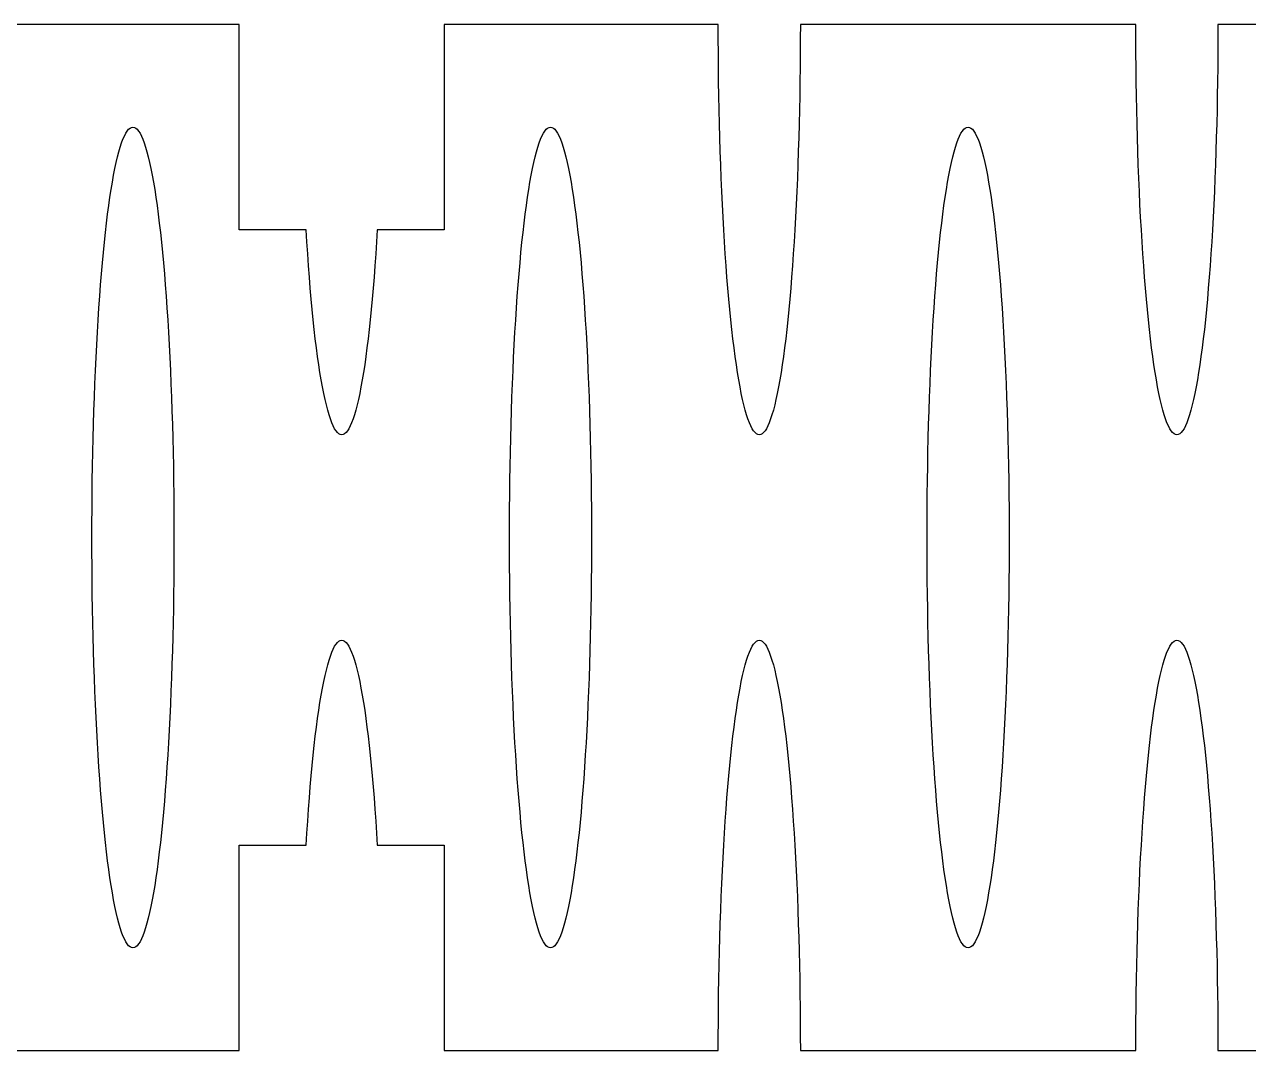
# Model space of a CAD drawing. Header units: metres. Extents: x -317 to 317, y -178 to -110.
# Drawn here: x -115.88 to -77.1, y -178.25 to -145.75 of the extents above; entities that cross this region are included whole.
import ezdxf

# ---------------------------------------------------------------- set-up
doc = ezdxf.new("R2010")
doc.units = ezdxf.units.M

msp = doc.modelspace()

# ---------------------------------------------------------------- linework, layer by layer
for p, q in [((-109.079, -145.75), (-117.758, -145.75)), ((-109.079, -152.25), (-109.079, -145.75)), ((-93.9004, -145.75), (-102.579, -145.75)), ((-102.579, -145.75), (-102.579, -152.25)), ((-93.8996, -146.204), (-93.9004, -145.75)), ((-91.3004, -145.75), (-91.3012, -146.204)), ((-80.6718, -145.75), (-91.3004, -145.75)), ((-80.671, -146.204), (-80.6718, -145.75)), ((-78.0718, -145.75), (-78.0726, -146.204)), ((-67.4432, -145.75), (-78.0718, -145.75)), ((-93.8973, -146.657), (-93.8996, -146.204)), ((-91.3012, -146.204), (-91.3036, -146.657)), ((-80.6686, -146.657), (-80.671, -146.204)), ((-78.0726, -146.204), (-78.075, -146.657)), ((-93.8933, -147.109), (-93.8973, -146.657)), ((-91.3036, -146.657), (-91.3075, -147.109)), ((-80.6647, -147.109), (-80.6686, -146.657)), ((-78.075, -146.657), (-78.0789, -147.109)), ((-93.8878, -147.559), (-93.8933, -147.109)), ((-91.3075, -147.109), (-91.3131, -147.559)), ((-80.6591, -147.559), (-80.6647, -147.109)), ((-78.0789, -147.109), (-78.0844, -147.559)), ((-93.8807, -148.007), (-93.8878, -147.559)), ((-91.3131, -147.559), (-91.3202, -148.007)), ((-80.652, -148.007), (-80.6591, -147.559)), ((-78.0844, -147.559), (-78.0915, -148.007)), ((-93.872, -148.453), (-93.8807, -148.007)), ((-91.3202, -148.007), (-91.3288, -148.453)), ((-80.6434, -148.453), (-80.652, -148.007)), ((-78.0915, -148.007), (-78.1002, -148.453)), ((-93.8618, -148.895), (-93.872, -148.453)), ((-91.3288, -148.453), (-91.339, -148.895)), ((-80.6332, -148.895), (-80.6434, -148.453)), ((-78.1002, -148.453), (-78.1104, -148.895)), ((-93.8501, -149.333), (-93.8618, -148.895)), ((-91.339, -148.895), (-91.3508, -149.333)), ((-80.6214, -149.333), (-80.6332, -148.895)), ((-78.1104, -148.895), (-78.1221, -149.333)), ((-112.758, -149.386), (-112.714, -149.284)), ((-112.714, -149.284), (-112.669, -149.197)), ((-112.669, -149.197), (-112.624, -149.127)), ((-112.624, -149.127), (-112.579, -149.071)), ((-112.579, -149.071), (-112.534, -149.032)), ((-112.534, -149.032), (-112.489, -149.008)), ((-112.489, -149.008), (-112.443, -149)), ((-112.443, -149), (-112.398, -149.008)), ((-112.398, -149.008), (-112.353, -149.032)), ((-112.353, -149.032), (-112.307, -149.071)), ((-112.307, -149.071), (-112.262, -149.127)), ((-112.262, -149.127), (-112.218, -149.197)), ((-112.218, -149.197), (-112.173, -149.284)), ((-112.173, -149.284), (-112.129, -149.386)), ((-99.5292, -149.386), (-99.485, -149.284)), ((-99.485, -149.284), (-99.4405, -149.197)), ((-99.4405, -149.197), (-99.3957, -149.127)), ((-99.3957, -149.127), (-99.3506, -149.071)), ((-99.3506, -149.071), (-99.3054, -149.032)), ((-99.3054, -149.032), (-99.2601, -149.008)), ((-99.2601, -149.008), (-99.2147, -149)), ((-99.2147, -149), (-99.1694, -149.008)), ((-99.1694, -149.008), (-99.1241, -149.032)), ((-99.1241, -149.032), (-99.0789, -149.071)), ((-99.0789, -149.071), (-99.0338, -149.127)), ((-99.0338, -149.127), (-98.989, -149.197)), ((-98.989, -149.197), (-98.9445, -149.284)), ((-98.9445, -149.284), (-98.9002, -149.386)), ((-86.3006, -149.386), (-86.2564, -149.284)), ((-86.2564, -149.284), (-86.2118, -149.197)), ((-86.2118, -149.197), (-86.167, -149.127)), ((-86.167, -149.127), (-86.122, -149.071)), ((-86.122, -149.071), (-86.0768, -149.032)), ((-86.0768, -149.032), (-86.0315, -149.008)), ((-86.0315, -149.008), (-85.9861, -149)), ((-85.9861, -149), (-85.9407, -149.008)), ((-85.9407, -149.008), (-85.8954, -149.032)), ((-85.8954, -149.032), (-85.8502, -149.071)), ((-85.8502, -149.071), (-85.8052, -149.127)), ((-85.8052, -149.127), (-85.7604, -149.197)), ((-85.7604, -149.197), (-85.7158, -149.284)), ((-85.7158, -149.284), (-85.6716, -149.386)), ((-112.888, -149.784), (-112.845, -149.636)), ((-112.845, -149.636), (-112.802, -149.504)), ((-112.802, -149.504), (-112.758, -149.386)), ((-112.129, -149.386), (-112.085, -149.504)), ((-112.085, -149.504), (-112.042, -149.636)), ((-112.042, -149.636), (-111.999, -149.784)), ((-99.6594, -149.784), (-99.6165, -149.636)), ((-99.6165, -149.636), (-99.5731, -149.504)), ((-99.5731, -149.504), (-99.5292, -149.386)), ((-98.9002, -149.386), (-98.8564, -149.504)), ((-98.8564, -149.504), (-98.813, -149.636)), ((-98.813, -149.636), (-98.7701, -149.784)), ((-93.8368, -149.767), (-93.8501, -149.333)), ((-91.3508, -149.333), (-91.364, -149.767)), ((-86.4307, -149.784), (-86.3878, -149.636)), ((-86.3878, -149.636), (-86.3444, -149.504)), ((-86.3444, -149.504), (-86.3006, -149.386)), ((-85.6716, -149.386), (-85.6278, -149.504)), ((-85.6278, -149.504), (-85.5844, -149.636)), ((-85.5844, -149.636), (-85.5415, -149.784)), ((-80.6082, -149.767), (-80.6214, -149.333)), ((-78.1221, -149.333), (-78.1354, -149.767)), ((-112.972, -150.124), (-112.93, -149.947)), ((-112.93, -149.947), (-112.888, -149.784)), ((-111.999, -149.784), (-111.956, -149.947)), ((-111.956, -149.947), (-111.915, -150.124)), ((-99.7435, -150.124), (-99.7017, -149.947)), ((-99.7017, -149.947), (-99.6594, -149.784)), ((-98.7701, -149.784), (-98.7277, -149.947)), ((-98.7277, -149.947), (-98.686, -150.124)), ((-93.822, -150.196), (-93.8368, -149.767)), ((-91.364, -149.767), (-91.3788, -150.196)), ((-86.5149, -150.124), (-86.4731, -149.947)), ((-86.4731, -149.947), (-86.4307, -149.784)), ((-85.5415, -149.784), (-85.4991, -149.947)), ((-85.4991, -149.947), (-85.4573, -150.124)), ((-80.5934, -150.196), (-80.6082, -149.767)), ((-78.1354, -149.767), (-78.1502, -150.196)), ((-113.054, -150.522), (-113.013, -150.316)), ((-113.013, -150.316), (-112.972, -150.124)), ((-111.915, -150.124), (-111.873, -150.316)), ((-111.873, -150.316), (-111.833, -150.522)), ((-99.8251, -150.522), (-99.7846, -150.316)), ((-99.7846, -150.316), (-99.7435, -150.124)), ((-98.686, -150.124), (-98.6449, -150.316)), ((-98.6449, -150.316), (-98.6044, -150.522)), ((-93.8058, -150.62), (-93.822, -150.196)), ((-91.3788, -150.196), (-91.3951, -150.62)), ((-86.5964, -150.522), (-86.556, -150.316)), ((-86.556, -150.316), (-86.5149, -150.124)), ((-85.4573, -150.124), (-85.4162, -150.316)), ((-85.4162, -150.316), (-85.3758, -150.522)), ((-80.5771, -150.62), (-80.5934, -150.196)), ((-78.1502, -150.196), (-78.1665, -150.62)), ((-113.132, -150.975), (-113.093, -150.742)), ((-113.093, -150.742), (-113.054, -150.522)), ((-111.833, -150.522), (-111.793, -150.742)), ((-111.793, -150.742), (-111.754, -150.975)), ((-99.9036, -150.975), (-99.8647, -150.742)), ((-99.8647, -150.742), (-99.8251, -150.522)), ((-98.6044, -150.522), (-98.5647, -150.742)), ((-98.5647, -150.742), (-98.5258, -150.975)), ((-93.788, -151.038), (-93.8058, -150.62)), ((-91.3951, -150.62), (-91.4128, -151.038)), ((-86.675, -150.975), (-86.6361, -150.742)), ((-86.6361, -150.742), (-86.5964, -150.522)), ((-85.3758, -150.522), (-85.3361, -150.742)), ((-85.3361, -150.742), (-85.2972, -150.975)), ((-80.5594, -151.038), (-80.5771, -150.62)), ((-78.1665, -150.62), (-78.1842, -151.038)), ((-113.207, -151.483), (-113.17, -151.223)), ((-113.17, -151.223), (-113.132, -150.975)), ((-111.754, -150.975), (-111.716, -151.223)), ((-111.716, -151.223), (-111.679, -151.483)), ((-99.9789, -151.483), (-99.9417, -151.223)), ((-99.9417, -151.223), (-99.9036, -150.975)), ((-98.5258, -150.975), (-98.4878, -151.223)), ((-98.4878, -151.223), (-98.4506, -151.483)), ((-93.7689, -151.449), (-93.788, -151.038)), ((-91.4128, -151.038), (-91.432, -151.449)), ((-86.7502, -151.483), (-86.7131, -151.223)), ((-86.7131, -151.223), (-86.675, -150.975)), ((-85.2972, -150.975), (-85.2592, -151.223)), ((-85.2592, -151.223), (-85.222, -151.483)), ((-80.5402, -151.449), (-80.5594, -151.038)), ((-78.1842, -151.038), (-78.2034, -151.449)), ((-113.244, -151.756), (-113.207, -151.483)), ((-111.679, -151.483), (-111.643, -151.756)), ((-100.015, -151.756), (-99.9789, -151.483)), ((-98.4506, -151.483), (-98.4144, -151.756)), ((-93.7483, -151.853), (-93.7689, -151.449)), ((-91.432, -151.449), (-91.4526, -151.853)), ((-86.7865, -151.756), (-86.7502, -151.483)), ((-85.222, -151.483), (-85.1857, -151.756)), ((-80.5196, -151.853), (-80.5402, -151.449)), ((-78.2034, -151.449), (-78.224, -151.853)), ((-113.279, -152.041), (-113.244, -151.756)), ((-111.643, -151.756), (-111.608, -152.041)), ((-100.05, -152.041), (-100.015, -151.756)), ((-98.4144, -151.756), (-98.3791, -152.041)), ((-93.7263, -152.25), (-93.7483, -151.853)), ((-91.4526, -151.853), (-91.4746, -152.25)), ((-86.8217, -152.041), (-86.7865, -151.756)), ((-85.1857, -151.756), (-85.1505, -152.041)), ((-80.4976, -152.25), (-80.5196, -151.853)), ((-78.224, -151.853), (-78.246, -152.25)), ((-113.346, -152.649), (-113.313, -152.339)), ((-113.313, -152.339), (-113.279, -152.041)), ((-111.608, -152.041), (-111.573, -152.339)), ((-111.573, -152.339), (-111.54, -152.649)), ((-106.955, -152.25), (-109.079, -152.25)), ((-106.932, -152.639), (-106.955, -152.25)), ((-106.955, -152.25), (-106.955, -152.25)), ((-104.703, -152.25), (-104.727, -152.639)), ((-102.579, -152.25), (-104.703, -152.25)), ((-104.703, -152.25), (-104.703, -152.25)), ((-100.118, -152.649), (-100.085, -152.339)), ((-100.085, -152.339), (-100.05, -152.041)), ((-98.3791, -152.041), (-98.3449, -152.339)), ((-98.3449, -152.339), (-98.3117, -152.649)), ((-93.7029, -152.639), (-93.7263, -152.25)), ((-91.4746, -152.25), (-91.498, -152.639)), ((-86.8892, -152.649), (-86.856, -152.339)), ((-86.856, -152.339), (-86.8217, -152.041)), ((-85.1505, -152.041), (-85.1162, -152.339)), ((-85.1162, -152.339), (-85.083, -152.649)), ((-80.4743, -152.639), (-80.4976, -152.25)), ((-78.246, -152.25), (-78.2693, -152.639)), ((-113.379, -152.969), (-113.346, -152.649)), ((-111.54, -152.649), (-111.508, -152.969)), ((-106.907, -153.02), (-106.932, -152.639)), ((-104.727, -152.639), (-104.751, -153.02)), ((-100.15, -152.969), (-100.118, -152.649)), ((-98.3117, -152.649), (-98.2796, -152.969)), ((-93.6782, -153.02), (-93.7029, -152.639)), ((-91.498, -152.639), (-91.5227, -153.02)), ((-86.9212, -152.969), (-86.8892, -152.649)), ((-85.083, -152.649), (-85.051, -152.969)), ((-80.4495, -153.02), (-80.4743, -152.639)), ((-78.2693, -152.639), (-78.294, -153.02)), ((-113.409, -153.301), (-113.379, -152.969)), ((-111.508, -152.969), (-111.477, -153.301)), ((-106.881, -153.391), (-106.907, -153.02)), ((-104.751, -153.02), (-104.777, -153.391)), ((-100.181, -153.301), (-100.15, -152.969)), ((-98.2796, -152.969), (-98.2486, -153.301)), ((-93.6521, -153.391), (-93.6782, -153.02)), ((-91.5227, -153.02), (-91.5487, -153.391)), ((-86.9522, -153.301), (-86.9212, -152.969)), ((-85.051, -152.969), (-85.02, -153.301)), ((-80.4235, -153.391), (-80.4495, -153.02)), ((-78.294, -153.02), (-78.3201, -153.391)), ((-113.439, -153.644), (-113.409, -153.301)), ((-111.477, -153.301), (-111.448, -153.644)), ((-106.853, -153.754), (-106.881, -153.391)), ((-104.777, -153.391), (-104.805, -153.754)), ((-100.211, -153.644), (-100.181, -153.301)), ((-98.2486, -153.301), (-98.2189, -153.644)), ((-93.6248, -153.754), (-93.6521, -153.391)), ((-91.5487, -153.391), (-91.576, -153.754)), ((-86.982, -153.644), (-86.9522, -153.301)), ((-85.02, -153.301), (-84.9902, -153.644)), ((-80.3962, -153.754), (-80.4235, -153.391)), ((-78.3201, -153.391), (-78.3474, -153.754)), ((-113.468, -153.996), (-113.439, -153.644)), ((-111.448, -153.644), (-111.419, -153.996)), ((-106.825, -154.106), (-106.853, -153.754)), ((-104.805, -153.754), (-104.833, -154.106)), ((-100.239, -153.996), (-100.211, -153.644)), ((-98.2189, -153.644), (-98.1903, -153.996)), ((-93.5963, -154.106), (-93.6248, -153.754)), ((-91.576, -153.754), (-91.6046, -154.106)), ((-87.0105, -153.996), (-86.982, -153.644)), ((-84.9902, -153.644), (-84.9617, -153.996)), ((-80.3676, -154.106), (-80.3962, -153.754)), ((-78.3474, -153.754), (-78.3759, -154.106)), ((-113.495, -154.359), (-113.468, -153.996)), ((-111.419, -153.996), (-111.392, -154.359)), ((-106.795, -154.449), (-106.825, -154.106)), ((-104.833, -154.106), (-104.863, -154.449)), ((-100.266, -154.359), (-100.239, -153.996)), ((-98.1903, -153.996), (-98.163, -154.359)), ((-93.5665, -154.449), (-93.5963, -154.106)), ((-91.6046, -154.106), (-91.6343, -154.449)), ((-87.0378, -154.359), (-87.0105, -153.996)), ((-84.9617, -153.996), (-84.9344, -154.359)), ((-80.3379, -154.449), (-80.3676, -154.106)), ((-78.3759, -154.106), (-78.4057, -154.449)), ((-113.521, -154.73), (-113.495, -154.359)), ((-111.392, -154.359), (-111.366, -154.73)), ((-106.764, -154.781), (-106.795, -154.449)), ((-104.863, -154.449), (-104.894, -154.781)), ((-100.292, -154.73), (-100.266, -154.359)), ((-98.163, -154.359), (-98.137, -154.73)), ((-93.5356, -154.781), (-93.5665, -154.449)), ((-91.6343, -154.449), (-91.6653, -154.781)), ((-87.0639, -154.73), (-87.0378, -154.359)), ((-84.9344, -154.359), (-84.9084, -154.73)), ((-80.3069, -154.781), (-80.3379, -154.449)), ((-78.4057, -154.449), (-78.4366, -154.781)), ((-113.546, -155.111), (-113.521, -154.73)), ((-111.366, -154.73), (-111.341, -155.111)), ((-106.732, -155.101), (-106.764, -154.781)), ((-106.699, -155.411), (-106.732, -155.101)), ((-104.926, -155.101), (-104.959, -155.411)), ((-104.894, -154.781), (-104.926, -155.101)), ((-100.317, -155.111), (-100.292, -154.73)), ((-98.137, -154.73), (-98.1123, -155.111)), ((-93.5035, -155.101), (-93.5356, -154.781)), ((-93.4703, -155.411), (-93.5035, -155.101)), ((-91.6974, -155.101), (-91.7306, -155.411)), ((-91.6653, -154.781), (-91.6974, -155.101)), ((-87.0886, -155.111), (-87.0639, -154.73)), ((-84.9084, -154.73), (-84.8836, -155.111)), ((-80.2748, -155.101), (-80.3069, -154.781)), ((-80.2417, -155.411), (-80.2748, -155.101)), ((-78.4687, -155.101), (-78.5019, -155.411)), ((-78.4366, -154.781), (-78.4687, -155.101)), ((-113.569, -155.5), (-113.546, -155.111)), ((-111.341, -155.111), (-111.318, -155.5)), ((-106.665, -155.709), (-106.699, -155.411)), ((-104.959, -155.411), (-104.993, -155.709)), ((-100.341, -155.5), (-100.317, -155.111)), ((-98.1123, -155.111), (-98.0889, -155.5)), ((-93.436, -155.709), (-93.4703, -155.411)), ((-91.7306, -155.411), (-91.7648, -155.709)), ((-87.1119, -155.5), (-87.0886, -155.111)), ((-84.8836, -155.111), (-84.8603, -155.5)), ((-80.2074, -155.709), (-80.2417, -155.411)), ((-78.5019, -155.411), (-78.5362, -155.709)), ((-113.591, -155.897), (-113.569, -155.5)), ((-111.318, -155.5), (-111.296, -155.897)), ((-106.629, -155.994), (-106.665, -155.709)), ((-104.993, -155.709), (-105.029, -155.994)), ((-100.363, -155.897), (-100.341, -155.5)), ((-98.0889, -155.5), (-98.0669, -155.897)), ((-93.4008, -155.994), (-93.436, -155.709)), ((-91.7648, -155.709), (-91.8001, -155.994)), ((-87.1339, -155.897), (-87.1119, -155.5)), ((-84.8603, -155.5), (-84.8383, -155.897)), ((-80.1721, -155.994), (-80.2074, -155.709)), ((-78.5362, -155.709), (-78.5714, -155.994)), ((-113.612, -156.301), (-113.591, -155.897)), ((-111.296, -155.897), (-111.275, -156.301)), ((-106.593, -156.267), (-106.629, -155.994)), ((-106.556, -156.527), (-106.593, -156.267)), ((-105.065, -156.267), (-105.102, -156.527)), ((-105.029, -155.994), (-105.065, -156.267)), ((-100.383, -156.301), (-100.363, -155.897)), ((-98.0669, -155.897), (-98.0463, -156.301)), ((-93.3645, -156.267), (-93.4008, -155.994)), ((-93.3274, -156.527), (-93.3645, -156.267)), ((-91.8363, -156.267), (-91.8735, -156.527)), ((-91.8001, -155.994), (-91.8363, -156.267)), ((-87.1545, -156.301), (-87.1339, -155.897)), ((-84.8383, -155.897), (-84.8177, -156.301)), ((-80.1359, -156.267), (-80.1721, -155.994)), ((-80.0987, -156.527), (-80.1359, -156.267)), ((-78.6077, -156.267), (-78.6448, -156.527)), ((-78.5714, -155.994), (-78.6077, -156.267)), ((-113.631, -156.712), (-113.612, -156.301)), ((-111.275, -156.301), (-111.256, -156.712)), ((-106.518, -156.775), (-106.556, -156.527)), ((-105.102, -156.527), (-105.14, -156.775)), ((-100.402, -156.712), (-100.383, -156.301)), ((-98.0463, -156.301), (-98.0271, -156.712)), ((-93.2893, -156.775), (-93.3274, -156.527)), ((-91.8735, -156.527), (-91.9115, -156.775)), ((-87.1737, -156.712), (-87.1545, -156.301)), ((-84.8177, -156.301), (-84.7985, -156.712)), ((-80.0607, -156.775), (-80.0987, -156.527)), ((-78.6448, -156.527), (-78.6829, -156.775)), ((-113.649, -157.13), (-113.631, -156.712)), ((-111.256, -156.712), (-111.238, -157.13)), ((-106.479, -157.008), (-106.518, -156.775)), ((-106.439, -157.228), (-106.479, -157.008)), ((-105.179, -157.008), (-105.219, -157.228)), ((-105.14, -156.775), (-105.179, -157.008)), ((-100.42, -157.13), (-100.402, -156.712)), ((-98.0271, -156.712), (-98.0094, -157.13)), ((-93.2504, -157.008), (-93.2893, -156.775)), ((-93.2107, -157.228), (-93.2504, -157.008)), ((-91.9504, -157.008), (-91.9901, -157.228)), ((-91.9115, -156.775), (-91.9504, -157.008)), ((-87.1914, -157.13), (-87.1737, -156.712)), ((-84.7985, -156.712), (-84.7808, -157.13)), ((-80.0218, -157.008), (-80.0607, -156.775)), ((-79.9821, -157.228), (-80.0218, -157.008)), ((-78.7218, -157.008), (-78.7615, -157.228)), ((-78.6829, -156.775), (-78.7218, -157.008)), ((-113.665, -157.554), (-113.649, -157.13)), ((-111.238, -157.13), (-111.222, -157.554)), ((-106.399, -157.434), (-106.439, -157.228)), ((-105.219, -157.228), (-105.259, -157.434)), ((-100.436, -157.554), (-100.42, -157.13)), ((-98.0094, -157.13), (-97.9931, -157.554)), ((-93.1703, -157.434), (-93.2107, -157.228)), ((-91.9901, -157.228), (-92.0305, -157.434)), ((-87.2077, -157.554), (-87.1914, -157.13)), ((-84.7808, -157.13), (-84.7645, -157.554)), ((-79.9417, -157.434), (-79.9821, -157.228)), ((-78.7615, -157.228), (-78.8019, -157.434)), ((-113.68, -157.983), (-113.665, -157.554)), ((-111.222, -157.554), (-111.207, -157.983)), ((-106.358, -157.626), (-106.399, -157.434)), ((-106.316, -157.803), (-106.358, -157.626)), ((-106.274, -157.966), (-106.316, -157.803)), ((-105.342, -157.803), (-105.384, -157.966)), ((-105.3, -157.626), (-105.342, -157.803)), ((-105.259, -157.434), (-105.3, -157.626)), ((-100.451, -157.983), (-100.436, -157.554)), ((-97.9931, -157.554), (-97.9784, -157.983)), ((-93.1292, -157.626), (-93.1703, -157.434)), ((-93.0874, -157.803), (-93.1292, -157.626)), ((-93.045, -157.966), (-93.0874, -157.803)), ((-92.1134, -157.803), (-92.1558, -157.966)), ((-92.0717, -157.626), (-92.1134, -157.803)), ((-92.0305, -157.434), (-92.0717, -157.626)), ((-87.2225, -157.983), (-87.2077, -157.554)), ((-84.7645, -157.554), (-84.7497, -157.983)), ((-79.9005, -157.626), (-79.9417, -157.434)), ((-79.8588, -157.803), (-79.9005, -157.626)), ((-79.8164, -157.966), (-79.8588, -157.803)), ((-78.8848, -157.803), (-78.9272, -157.966)), ((-78.843, -157.626), (-78.8848, -157.803)), ((-78.8019, -157.434), (-78.843, -157.626)), ((-113.693, -158.417), (-113.68, -157.983)), ((-111.207, -157.983), (-111.194, -158.417)), ((-106.231, -158.114), (-106.274, -157.966)), ((-106.187, -158.246), (-106.231, -158.114)), ((-105.427, -158.114), (-105.471, -158.246)), ((-105.384, -157.966), (-105.427, -158.114)), ((-100.464, -158.417), (-100.451, -157.983)), ((-97.9784, -157.983), (-97.9651, -158.417)), ((-93.0021, -158.114), (-93.045, -157.966)), ((-92.9588, -158.246), (-93.0021, -158.114)), ((-92.1987, -158.114), (-92.2421, -158.246)), ((-92.1558, -157.966), (-92.1987, -158.114)), ((-87.2357, -158.417), (-87.2225, -157.983)), ((-84.7497, -157.983), (-84.7365, -158.417)), ((-79.7735, -158.114), (-79.8164, -157.966)), ((-79.7301, -158.246), (-79.7735, -158.114)), ((-78.9701, -158.114), (-79.0135, -158.246)), ((-78.9272, -157.966), (-78.9701, -158.114)), ((-113.705, -158.855), (-113.693, -158.417)), ((-111.194, -158.417), (-111.182, -158.855)), ((-106.144, -158.364), (-106.187, -158.246)), ((-106.099, -158.466), (-106.144, -158.364)), ((-106.055, -158.553), (-106.099, -158.466)), ((-106.01, -158.623), (-106.055, -158.553)), ((-105.603, -158.553), (-105.648, -158.623)), ((-105.559, -158.466), (-105.603, -158.553)), ((-105.515, -158.364), (-105.559, -158.466)), ((-105.471, -158.246), (-105.515, -158.364)), ((-100.476, -158.855), (-100.464, -158.417)), ((-97.9651, -158.417), (-97.9534, -158.855)), ((-92.9149, -158.364), (-92.9588, -158.246)), ((-92.8707, -158.466), (-92.9149, -158.364)), ((-92.8262, -158.553), (-92.8707, -158.466)), ((-92.7813, -158.623), (-92.8262, -158.553)), ((-92.3747, -158.553), (-92.4195, -158.623)), ((-92.3301, -158.466), (-92.3747, -158.553)), ((-92.2859, -158.364), (-92.3301, -158.466)), ((-92.2421, -158.246), (-92.2859, -158.364)), ((-87.2475, -158.855), (-87.2357, -158.417)), ((-84.7365, -158.417), (-84.7247, -158.855)), ((-79.6863, -158.364), (-79.7301, -158.246)), ((-79.6421, -158.466), (-79.6863, -158.364)), ((-79.5975, -158.553), (-79.6421, -158.466)), ((-79.5527, -158.623), (-79.5975, -158.553)), ((-79.146, -158.553), (-79.1909, -158.623)), ((-79.1015, -158.466), (-79.146, -158.553)), ((-79.0573, -158.364), (-79.1015, -158.466)), ((-79.0135, -158.246), (-79.0573, -158.364)), ((-113.715, -159.297), (-113.705, -158.855)), ((-111.182, -158.855), (-111.172, -159.297)), ((-105.965, -158.679), (-106.01, -158.623)), ((-105.92, -158.718), (-105.965, -158.679)), ((-105.874, -158.742), (-105.92, -158.718)), ((-105.829, -158.75), (-105.874, -158.742)), ((-105.784, -158.742), (-105.829, -158.75)), ((-105.738, -158.718), (-105.784, -158.742)), ((-105.693, -158.679), (-105.738, -158.718)), ((-105.648, -158.623), (-105.693, -158.679)), ((-100.486, -159.297), (-100.476, -158.855)), ((-97.9534, -158.855), (-97.9431, -159.297)), ((-92.7363, -158.679), (-92.7813, -158.623)), ((-92.6911, -158.718), (-92.7363, -158.679)), ((-92.6458, -158.742), (-92.6911, -158.718)), ((-92.6004, -158.75), (-92.6458, -158.742)), ((-92.5551, -158.742), (-92.6004, -158.75)), ((-92.5097, -158.718), (-92.5551, -158.742)), ((-92.4645, -158.679), (-92.5097, -158.718)), ((-92.4195, -158.623), (-92.4645, -158.679)), ((-87.2577, -159.297), (-87.2475, -158.855)), ((-84.7247, -158.855), (-84.7145, -159.297)), ((-79.5077, -158.679), (-79.5527, -158.623)), ((-79.4625, -158.718), (-79.5077, -158.679)), ((-79.4172, -158.742), (-79.4625, -158.718)), ((-79.3718, -158.75), (-79.4172, -158.742)), ((-79.3264, -158.742), (-79.3718, -158.75)), ((-79.2811, -158.718), (-79.3264, -158.742)), ((-79.2359, -158.679), (-79.2811, -158.718)), ((-79.1909, -158.623), (-79.2359, -158.679)), ((-113.724, -159.743), (-113.715, -159.297)), ((-111.172, -159.297), (-111.163, -159.743)), ((-100.495, -159.743), (-100.486, -159.297)), ((-97.9431, -159.297), (-97.9345, -159.743)), ((-87.2664, -159.743), (-87.2577, -159.297)), ((-84.7145, -159.297), (-84.7059, -159.743)), ((-113.731, -160.191), (-113.724, -159.743)), ((-111.163, -159.743), (-111.156, -160.191)), ((-100.502, -160.191), (-100.495, -159.743)), ((-97.9345, -159.743), (-97.9274, -160.191)), ((-87.2735, -160.191), (-87.2664, -159.743)), ((-84.7059, -159.743), (-84.6988, -160.191)), ((-113.736, -160.641), (-113.731, -160.191)), ((-111.156, -160.191), (-111.15, -160.641)), ((-100.508, -160.641), (-100.502, -160.191)), ((-97.9274, -160.191), (-97.9219, -160.641)), ((-87.279, -160.641), (-87.2735, -160.191)), ((-84.6988, -160.191), (-84.6932, -160.641)), ((-113.74, -161.093), (-113.736, -160.641)), ((-111.15, -160.641), (-111.147, -161.093)), ((-100.512, -161.093), (-100.508, -160.641)), ((-97.9219, -160.641), (-97.9179, -161.093)), ((-87.2829, -161.093), (-87.279, -160.641)), ((-84.6932, -160.641), (-84.6893, -161.093)), ((-113.743, -161.546), (-113.74, -161.093)), ((-111.147, -161.093), (-111.144, -161.546)), ((-100.514, -161.546), (-100.512, -161.093)), ((-97.9179, -161.093), (-97.9155, -161.546)), ((-87.2853, -161.546), (-87.2829, -161.093)), ((-84.6893, -161.093), (-84.6869, -161.546)), ((-113.743, -162), (-113.743, -161.546)), ((-111.144, -161.546), (-111.143, -162)), ((-100.515, -162), (-100.514, -161.546)), ((-97.9155, -161.546), (-97.9147, -162)), ((-87.2861, -162), (-87.2853, -161.546)), ((-84.6869, -161.546), (-84.6861, -162)), ((-113.743, -162.454), (-113.743, -162)), ((-111.143, -162), (-111.144, -162.454)), ((-100.514, -162.454), (-100.515, -162)), ((-97.9147, -162), (-97.9155, -162.454)), ((-87.2853, -162.454), (-87.2861, -162)), ((-84.6861, -162), (-84.6869, -162.454)), ((-113.74, -162.907), (-113.743, -162.454)), ((-111.144, -162.454), (-111.147, -162.907)), ((-100.512, -162.907), (-100.514, -162.454)), ((-97.9155, -162.454), (-97.9179, -162.907)), ((-87.2829, -162.907), (-87.2853, -162.454)), ((-84.6869, -162.454), (-84.6893, -162.907)), ((-113.736, -163.359), (-113.74, -162.907)), ((-111.147, -162.907), (-111.15, -163.359)), ((-100.508, -163.359), (-100.512, -162.907)), ((-97.9179, -162.907), (-97.9219, -163.359)), ((-87.279, -163.359), (-87.2829, -162.907)), ((-84.6893, -162.907), (-84.6932, -163.359)), ((-113.731, -163.809), (-113.736, -163.359)), ((-111.15, -163.359), (-111.156, -163.809)), ((-100.502, -163.809), (-100.508, -163.359)), ((-97.9219, -163.359), (-97.9274, -163.809)), ((-87.2735, -163.809), (-87.279, -163.359)), ((-84.6932, -163.359), (-84.6988, -163.809)), ((-113.724, -164.257), (-113.731, -163.809)), ((-111.156, -163.809), (-111.163, -164.257)), ((-100.495, -164.257), (-100.502, -163.809)), ((-97.9274, -163.809), (-97.9345, -164.257)), ((-87.2664, -164.257), (-87.2735, -163.809)), ((-84.6988, -163.809), (-84.7059, -164.257)), ((-113.715, -164.703), (-113.724, -164.257)), ((-111.163, -164.257), (-111.172, -164.703)), ((-100.486, -164.703), (-100.495, -164.257)), ((-97.9345, -164.257), (-97.9431, -164.703)), ((-87.2577, -164.703), (-87.2664, -164.257)), ((-84.7059, -164.257), (-84.7145, -164.703)), ((-113.705, -165.145), (-113.715, -164.703)), ((-111.172, -164.703), (-111.182, -165.145)), ((-100.476, -165.145), (-100.486, -164.703)), ((-97.9431, -164.703), (-97.9534, -165.145)), ((-87.2475, -165.145), (-87.2577, -164.703)), ((-84.7145, -164.703), (-84.7247, -165.145)), ((-113.693, -165.583), (-113.705, -165.145)), ((-111.182, -165.145), (-111.194, -165.583)), ((-100.464, -165.583), (-100.476, -165.145)), ((-97.9534, -165.145), (-97.9651, -165.583)), ((-87.2357, -165.583), (-87.2475, -165.145)), ((-84.7247, -165.145), (-84.7365, -165.583)), ((-106.144, -165.636), (-106.099, -165.534)), ((-106.099, -165.534), (-106.055, -165.447)), ((-106.055, -165.447), (-106.01, -165.377)), ((-106.01, -165.377), (-105.965, -165.321)), ((-105.965, -165.321), (-105.92, -165.282)), ((-105.92, -165.282), (-105.874, -165.258)), ((-105.874, -165.258), (-105.829, -165.25)), ((-105.829, -165.25), (-105.784, -165.258)), ((-105.784, -165.258), (-105.738, -165.282)), ((-105.738, -165.282), (-105.693, -165.321)), ((-105.693, -165.321), (-105.648, -165.377)), ((-105.648, -165.377), (-105.603, -165.447)), ((-105.603, -165.447), (-105.559, -165.534)), ((-105.559, -165.534), (-105.515, -165.636)), ((-92.9149, -165.636), (-92.8707, -165.534)), ((-92.8707, -165.534), (-92.8262, -165.447)), ((-92.8262, -165.447), (-92.7813, -165.377)), ((-92.7813, -165.377), (-92.7363, -165.321)), ((-92.7363, -165.321), (-92.6911, -165.282)), ((-92.6911, -165.282), (-92.6458, -165.258)), ((-92.6458, -165.258), (-92.6004, -165.25)), ((-92.6004, -165.25), (-92.5551, -165.258)), ((-92.5551, -165.258), (-92.5097, -165.282)), ((-92.5097, -165.282), (-92.4645, -165.321)), ((-92.4645, -165.321), (-92.4195, -165.377)), ((-92.4195, -165.377), (-92.3747, -165.447)), ((-92.3747, -165.447), (-92.3301, -165.534)), ((-92.3301, -165.534), (-92.2859, -165.636)), ((-79.6863, -165.636), (-79.6421, -165.534)), ((-79.6421, -165.534), (-79.5975, -165.447)), ((-79.5975, -165.447), (-79.5527, -165.377)), ((-79.5527, -165.377), (-79.5077, -165.321)), ((-79.5077, -165.321), (-79.4625, -165.282)), ((-79.4625, -165.282), (-79.4172, -165.258)), ((-79.4172, -165.258), (-79.3718, -165.25)), ((-79.3718, -165.25), (-79.3264, -165.258)), ((-79.3264, -165.258), (-79.2811, -165.282)), ((-79.2811, -165.282), (-79.2359, -165.321)), ((-79.2359, -165.321), (-79.1909, -165.377)), ((-79.1909, -165.377), (-79.146, -165.447)), ((-79.146, -165.447), (-79.1015, -165.534)), ((-79.1015, -165.534), (-79.0573, -165.636)), ((-113.68, -166.017), (-113.693, -165.583)), ((-111.194, -165.583), (-111.207, -166.017)), ((-106.274, -166.034), (-106.231, -165.886)), ((-106.231, -165.886), (-106.187, -165.754)), ((-106.187, -165.754), (-106.144, -165.636)), ((-105.515, -165.636), (-105.471, -165.754)), ((-105.471, -165.754), (-105.427, -165.886)), ((-105.427, -165.886), (-105.384, -166.034)), ((-100.451, -166.017), (-100.464, -165.583)), ((-97.9651, -165.583), (-97.9784, -166.017)), ((-93.045, -166.034), (-93.0021, -165.886)), ((-93.0021, -165.886), (-92.9588, -165.754)), ((-92.9588, -165.754), (-92.9149, -165.636)), ((-92.2859, -165.636), (-92.2421, -165.754)), ((-92.2421, -165.754), (-92.1987, -165.886)), ((-92.1987, -165.886), (-92.1558, -166.034)), ((-87.2225, -166.017), (-87.2357, -165.583)), ((-84.7365, -165.583), (-84.7497, -166.017)), ((-79.8164, -166.034), (-79.7735, -165.886)), ((-79.7735, -165.886), (-79.7301, -165.754)), ((-79.7301, -165.754), (-79.6863, -165.636)), ((-79.0573, -165.636), (-79.0135, -165.754)), ((-79.0135, -165.754), (-78.9701, -165.886)), ((-78.9701, -165.886), (-78.9272, -166.034)), ((-113.665, -166.446), (-113.68, -166.017)), ((-111.207, -166.017), (-111.222, -166.446)), ((-106.358, -166.374), (-106.316, -166.197)), ((-106.316, -166.197), (-106.274, -166.034)), ((-105.384, -166.034), (-105.342, -166.197)), ((-105.342, -166.197), (-105.3, -166.374)), ((-100.436, -166.446), (-100.451, -166.017)), ((-97.9784, -166.017), (-97.9931, -166.446)), ((-93.1292, -166.374), (-93.0874, -166.197)), ((-93.0874, -166.197), (-93.045, -166.034)), ((-92.1558, -166.034), (-92.1134, -166.197)), ((-92.1134, -166.197), (-92.0717, -166.374)), ((-87.2077, -166.446), (-87.2225, -166.017)), ((-84.7497, -166.017), (-84.7645, -166.446)), ((-79.9005, -166.374), (-79.8588, -166.197)), ((-79.8588, -166.197), (-79.8164, -166.034)), ((-78.9272, -166.034), (-78.8848, -166.197)), ((-78.8848, -166.197), (-78.843, -166.374)), ((-113.649, -166.87), (-113.665, -166.446)), ((-111.222, -166.446), (-111.238, -166.87)), ((-106.439, -166.772), (-106.399, -166.566)), ((-106.399, -166.566), (-106.358, -166.374)), ((-105.3, -166.374), (-105.259, -166.566)), ((-105.259, -166.566), (-105.219, -166.772)), ((-100.42, -166.87), (-100.436, -166.446)), ((-97.9931, -166.446), (-98.0094, -166.87)), ((-93.2107, -166.772), (-93.1703, -166.566)), ((-93.1703, -166.566), (-93.1292, -166.374)), ((-92.0717, -166.374), (-92.0305, -166.566)), ((-92.0305, -166.566), (-91.9901, -166.772)), ((-87.1914, -166.87), (-87.2077, -166.446)), ((-84.7645, -166.446), (-84.7808, -166.87)), ((-79.9821, -166.772), (-79.9417, -166.566)), ((-79.9417, -166.566), (-79.9005, -166.374)), ((-78.843, -166.374), (-78.8019, -166.566)), ((-78.8019, -166.566), (-78.7615, -166.772)), ((-113.631, -167.288), (-113.649, -166.87)), ((-111.238, -166.87), (-111.256, -167.288)), ((-106.518, -167.225), (-106.479, -166.992)), ((-106.479, -166.992), (-106.439, -166.772)), ((-105.219, -166.772), (-105.179, -166.992)), ((-105.179, -166.992), (-105.14, -167.225)), ((-100.402, -167.288), (-100.42, -166.87)), ((-98.0094, -166.87), (-98.0271, -167.288)), ((-93.2893, -167.225), (-93.2504, -166.992)), ((-93.2504, -166.992), (-93.2107, -166.772)), ((-91.9901, -166.772), (-91.9504, -166.992)), ((-91.9504, -166.992), (-91.9115, -167.225)), ((-87.1737, -167.288), (-87.1914, -166.87)), ((-84.7808, -166.87), (-84.7985, -167.288)), ((-80.0607, -167.225), (-80.0218, -166.992)), ((-80.0218, -166.992), (-79.9821, -166.772)), ((-78.7615, -166.772), (-78.7218, -166.992)), ((-78.7218, -166.992), (-78.6829, -167.225)), ((-113.612, -167.699), (-113.631, -167.288)), ((-111.256, -167.288), (-111.275, -167.699)), ((-106.593, -167.733), (-106.556, -167.473)), ((-106.556, -167.473), (-106.518, -167.225)), ((-105.14, -167.225), (-105.102, -167.473)), ((-105.102, -167.473), (-105.065, -167.733)), ((-100.383, -167.699), (-100.402, -167.288)), ((-98.0271, -167.288), (-98.0463, -167.699)), ((-93.3645, -167.733), (-93.3274, -167.473)), ((-93.3274, -167.473), (-93.2893, -167.225)), ((-91.9115, -167.225), (-91.8735, -167.473)), ((-91.8735, -167.473), (-91.8363, -167.733)), ((-87.1545, -167.699), (-87.1737, -167.288)), ((-84.7985, -167.288), (-84.8177, -167.699)), ((-80.1359, -167.733), (-80.0987, -167.473)), ((-80.0987, -167.473), (-80.0607, -167.225)), ((-78.6829, -167.225), (-78.6448, -167.473)), ((-78.6448, -167.473), (-78.6077, -167.733)), ((-113.591, -168.103), (-113.612, -167.699)), ((-111.275, -167.699), (-111.296, -168.103)), ((-106.629, -168.006), (-106.593, -167.733)), ((-105.065, -167.733), (-105.029, -168.006)), ((-100.363, -168.103), (-100.383, -167.699)), ((-98.0463, -167.699), (-98.0669, -168.103)), ((-93.4008, -168.006), (-93.3645, -167.733)), ((-91.8363, -167.733), (-91.8001, -168.006)), ((-87.1339, -168.103), (-87.1545, -167.699)), ((-84.8177, -167.699), (-84.8383, -168.103)), ((-80.1721, -168.006), (-80.1359, -167.733)), ((-78.6077, -167.733), (-78.5714, -168.006)), ((-113.569, -168.5), (-113.591, -168.103)), ((-111.296, -168.103), (-111.318, -168.5)), ((-106.665, -168.291), (-106.629, -168.006)), ((-105.029, -168.006), (-104.993, -168.291)), ((-100.341, -168.5), (-100.363, -168.103)), ((-98.0669, -168.103), (-98.0889, -168.5)), ((-93.436, -168.291), (-93.4008, -168.006)), ((-91.8001, -168.006), (-91.7648, -168.291)), ((-87.1119, -168.5), (-87.1339, -168.103)), ((-84.8383, -168.103), (-84.8603, -168.5)), ((-80.2074, -168.291), (-80.1721, -168.006)), ((-78.5714, -168.006), (-78.5362, -168.291)), ((-113.546, -168.889), (-113.569, -168.5)), ((-111.318, -168.5), (-111.341, -168.889)), ((-106.732, -168.899), (-106.699, -168.589)), ((-106.699, -168.589), (-106.665, -168.291)), ((-104.993, -168.291), (-104.959, -168.589)), ((-104.959, -168.589), (-104.926, -168.899)), ((-100.317, -168.889), (-100.341, -168.5)), ((-98.0889, -168.5), (-98.1123, -168.889)), ((-93.5035, -168.899), (-93.4703, -168.589)), ((-93.4703, -168.589), (-93.436, -168.291)), ((-91.7648, -168.291), (-91.7306, -168.589)), ((-91.7306, -168.589), (-91.6974, -168.899)), ((-87.0886, -168.889), (-87.1119, -168.5)), ((-84.8603, -168.5), (-84.8836, -168.889)), ((-80.2748, -168.899), (-80.2417, -168.589)), ((-80.2417, -168.589), (-80.2074, -168.291)), ((-78.5362, -168.291), (-78.5019, -168.589)), ((-78.5019, -168.589), (-78.4687, -168.899)), ((-113.521, -169.27), (-113.546, -168.889)), ((-111.341, -168.889), (-111.366, -169.27)), ((-106.764, -169.219), (-106.732, -168.899)), ((-104.926, -168.899), (-104.894, -169.219)), ((-100.292, -169.27), (-100.317, -168.889)), ((-98.1123, -168.889), (-98.137, -169.27)), ((-93.5356, -169.219), (-93.5035, -168.899)), ((-91.6974, -168.899), (-91.6653, -169.219)), ((-87.0639, -169.27), (-87.0886, -168.889)), ((-84.8836, -168.889), (-84.9084, -169.27)), ((-80.3069, -169.219), (-80.2748, -168.899)), ((-78.4687, -168.899), (-78.4366, -169.219)), ((-113.495, -169.641), (-113.521, -169.27)), ((-111.366, -169.27), (-111.392, -169.641)), ((-106.795, -169.551), (-106.764, -169.219)), ((-104.894, -169.219), (-104.863, -169.551)), ((-100.266, -169.641), (-100.292, -169.27)), ((-98.137, -169.27), (-98.163, -169.641)), ((-93.5665, -169.551), (-93.5356, -169.219)), ((-91.6653, -169.219), (-91.6343, -169.551)), ((-87.0378, -169.641), (-87.0639, -169.27)), ((-84.9084, -169.27), (-84.9344, -169.641)), ((-80.3379, -169.551), (-80.3069, -169.219)), ((-78.4366, -169.219), (-78.4057, -169.551)), ((-113.468, -170.004), (-113.495, -169.641)), ((-111.392, -169.641), (-111.419, -170.004)), ((-106.825, -169.894), (-106.795, -169.551)), ((-104.863, -169.551), (-104.833, -169.894)), ((-100.239, -170.004), (-100.266, -169.641)), ((-98.163, -169.641), (-98.1903, -170.004)), ((-93.5963, -169.894), (-93.5665, -169.551)), ((-91.6343, -169.551), (-91.6046, -169.894)), ((-87.0105, -170.004), (-87.0378, -169.641)), ((-84.9344, -169.641), (-84.9617, -170.004)), ((-80.3676, -169.894), (-80.3379, -169.551)), ((-78.4057, -169.551), (-78.3759, -169.894)), ((-113.439, -170.356), (-113.468, -170.004)), ((-111.419, -170.004), (-111.448, -170.356)), ((-106.853, -170.246), (-106.825, -169.894)), ((-104.833, -169.894), (-104.805, -170.246)), ((-100.211, -170.356), (-100.239, -170.004)), ((-98.1903, -170.004), (-98.2189, -170.356)), ((-93.6248, -170.246), (-93.5963, -169.894)), ((-91.6046, -169.894), (-91.576, -170.246)), ((-86.982, -170.356), (-87.0105, -170.004)), ((-84.9617, -170.004), (-84.9902, -170.356)), ((-80.3962, -170.246), (-80.3676, -169.894)), ((-78.3759, -169.894), (-78.3474, -170.246)), ((-113.409, -170.699), (-113.439, -170.356)), ((-111.448, -170.356), (-111.477, -170.699)), ((-106.907, -170.98), (-106.881, -170.609)), ((-106.881, -170.609), (-106.853, -170.246)), ((-104.805, -170.246), (-104.777, -170.609)), ((-104.777, -170.609), (-104.751, -170.98)), ((-100.181, -170.699), (-100.211, -170.356)), ((-98.2189, -170.356), (-98.2486, -170.699)), ((-93.6782, -170.98), (-93.6521, -170.609)), ((-93.6521, -170.609), (-93.6248, -170.246)), ((-91.576, -170.246), (-91.5487, -170.609)), ((-91.5487, -170.609), (-91.5227, -170.98)), ((-86.9522, -170.699), (-86.982, -170.356)), ((-84.9902, -170.356), (-85.02, -170.699)), ((-80.4495, -170.98), (-80.4235, -170.609)), ((-80.4235, -170.609), (-80.3962, -170.246)), ((-78.3474, -170.246), (-78.3201, -170.609)), ((-78.3201, -170.609), (-78.294, -170.98)), ((-113.379, -171.031), (-113.409, -170.699)), ((-111.477, -170.699), (-111.508, -171.031)), ((-106.932, -171.361), (-106.907, -170.98)), ((-104.751, -170.98), (-104.727, -171.361)), ((-100.15, -171.031), (-100.181, -170.699)), ((-98.2486, -170.699), (-98.2796, -171.031)), ((-93.7029, -171.361), (-93.6782, -170.98)), ((-91.5227, -170.98), (-91.498, -171.361)), ((-86.9212, -171.031), (-86.9522, -170.699)), ((-85.02, -170.699), (-85.051, -171.031)), ((-80.4743, -171.361), (-80.4495, -170.98)), ((-78.294, -170.98), (-78.2693, -171.361)), ((-113.346, -171.351), (-113.379, -171.031)), ((-113.313, -171.661), (-113.346, -171.351)), ((-111.54, -171.351), (-111.573, -171.661)), ((-111.508, -171.031), (-111.54, -171.351)), ((-106.955, -171.75), (-106.932, -171.361)), ((-104.727, -171.361), (-104.703, -171.75)), ((-100.118, -171.351), (-100.15, -171.031)), ((-100.085, -171.661), (-100.118, -171.351)), ((-98.3117, -171.351), (-98.3449, -171.661)), ((-98.2796, -171.031), (-98.3117, -171.351)), ((-93.7263, -171.75), (-93.7029, -171.361)), ((-91.498, -171.361), (-91.4746, -171.75)), ((-86.8892, -171.351), (-86.9212, -171.031)), ((-86.856, -171.661), (-86.8892, -171.351)), ((-85.083, -171.351), (-85.1162, -171.661)), ((-85.051, -171.031), (-85.083, -171.351)), ((-80.4976, -171.75), (-80.4743, -171.361)), ((-78.2693, -171.361), (-78.246, -171.75)), ((-113.279, -171.959), (-113.313, -171.661)), ((-111.573, -171.661), (-111.608, -171.959)), ((-109.079, -178.25), (-109.079, -171.75)), ((-109.079, -171.75), (-106.955, -171.75)), ((-106.955, -171.75), (-106.955, -171.75)), ((-104.703, -171.75), (-104.703, -171.75)), ((-104.703, -171.75), (-102.579, -171.75)), ((-102.579, -171.75), (-102.579, -178.25)), ((-100.05, -171.959), (-100.085, -171.661)), ((-98.3449, -171.661), (-98.3791, -171.959)), ((-93.7483, -172.147), (-93.7263, -171.75)), ((-91.4746, -171.75), (-91.4526, -172.147)), ((-86.8217, -171.959), (-86.856, -171.661)), ((-85.1162, -171.661), (-85.1505, -171.959)), ((-80.5196, -172.147), (-80.4976, -171.75)), ((-78.246, -171.75), (-78.224, -172.147)), ((-113.244, -172.244), (-113.279, -171.959)), ((-111.608, -171.959), (-111.643, -172.244)), ((-100.015, -172.244), (-100.05, -171.959)), ((-98.3791, -171.959), (-98.4144, -172.244)), ((-93.7689, -172.551), (-93.7483, -172.147)), ((-91.4526, -172.147), (-91.432, -172.551)), ((-86.7865, -172.244), (-86.8217, -171.959)), ((-85.1505, -171.959), (-85.1857, -172.244)), ((-80.5402, -172.551), (-80.5196, -172.147)), ((-78.224, -172.147), (-78.2034, -172.551)), ((-113.207, -172.517), (-113.244, -172.244)), ((-113.17, -172.777), (-113.207, -172.517)), ((-111.679, -172.517), (-111.716, -172.777)), ((-111.643, -172.244), (-111.679, -172.517)), ((-99.9789, -172.517), (-100.015, -172.244)), ((-99.9417, -172.777), (-99.9789, -172.517)), ((-98.4506, -172.517), (-98.4878, -172.777)), ((-98.4144, -172.244), (-98.4506, -172.517)), ((-93.788, -172.962), (-93.7689, -172.551)), ((-91.432, -172.551), (-91.4128, -172.962)), ((-86.7502, -172.517), (-86.7865, -172.244)), ((-86.7131, -172.777), (-86.7502, -172.517)), ((-85.222, -172.517), (-85.2592, -172.777)), ((-85.1857, -172.244), (-85.222, -172.517)), ((-80.5594, -172.962), (-80.5402, -172.551)), ((-78.2034, -172.551), (-78.1842, -172.962)), ((-113.132, -173.025), (-113.17, -172.777)), ((-111.716, -172.777), (-111.754, -173.025)), ((-99.9036, -173.025), (-99.9417, -172.777)), ((-98.4878, -172.777), (-98.5258, -173.025)), ((-86.675, -173.025), (-86.7131, -172.777)), ((-85.2592, -172.777), (-85.2972, -173.025)), ((-113.093, -173.258), (-113.132, -173.025)), ((-113.054, -173.478), (-113.093, -173.258)), ((-111.793, -173.258), (-111.833, -173.478)), ((-111.754, -173.025), (-111.793, -173.258)), ((-99.8647, -173.258), (-99.9036, -173.025)), ((-99.8251, -173.478), (-99.8647, -173.258)), ((-98.5647, -173.258), (-98.6044, -173.478)), ((-98.5258, -173.025), (-98.5647, -173.258)), ((-93.8058, -173.38), (-93.788, -172.962)), ((-91.4128, -172.962), (-91.3951, -173.38)), ((-86.6361, -173.258), (-86.675, -173.025)), ((-86.5964, -173.478), (-86.6361, -173.258)), ((-85.3361, -173.258), (-85.3758, -173.478)), ((-85.2972, -173.025), (-85.3361, -173.258)), ((-80.5771, -173.38), (-80.5594, -172.962)), ((-78.1842, -172.962), (-78.1665, -173.38)), ((-113.013, -173.684), (-113.054, -173.478)), ((-112.972, -173.876), (-113.013, -173.684)), ((-111.873, -173.684), (-111.915, -173.876)), ((-111.833, -173.478), (-111.873, -173.684)), ((-99.7846, -173.684), (-99.8251, -173.478)), ((-99.7435, -173.876), (-99.7846, -173.684)), ((-98.6449, -173.684), (-98.686, -173.876)), ((-98.6044, -173.478), (-98.6449, -173.684)), ((-93.822, -173.804), (-93.8058, -173.38)), ((-91.3951, -173.38), (-91.3788, -173.804)), ((-86.556, -173.684), (-86.5964, -173.478)), ((-86.5149, -173.876), (-86.556, -173.684)), ((-85.4162, -173.684), (-85.4573, -173.876)), ((-85.3758, -173.478), (-85.4162, -173.684)), ((-80.5934, -173.804), (-80.5771, -173.38)), ((-78.1665, -173.38), (-78.1502, -173.804)), ((-112.93, -174.053), (-112.972, -173.876)), ((-112.888, -174.216), (-112.93, -174.053)), ((-111.956, -174.053), (-111.999, -174.216)), ((-111.915, -173.876), (-111.956, -174.053)), ((-99.7017, -174.053), (-99.7435, -173.876)), ((-99.6594, -174.216), (-99.7017, -174.053)), ((-98.7277, -174.053), (-98.7701, -174.216)), ((-98.686, -173.876), (-98.7277, -174.053)), ((-93.8368, -174.233), (-93.822, -173.804)), ((-91.3788, -173.804), (-91.364, -174.233)), ((-86.4731, -174.053), (-86.5149, -173.876)), ((-86.4307, -174.216), (-86.4731, -174.053)), ((-85.4991, -174.053), (-85.5415, -174.216)), ((-85.4573, -173.876), (-85.4991, -174.053)), ((-80.6082, -174.233), (-80.5934, -173.804)), ((-78.1502, -173.804), (-78.1354, -174.233)), ((-112.845, -174.364), (-112.888, -174.216)), ((-112.802, -174.496), (-112.845, -174.364)), ((-112.042, -174.364), (-112.085, -174.496)), ((-111.999, -174.216), (-112.042, -174.364)), ((-99.6165, -174.364), (-99.6594, -174.216)), ((-99.5731, -174.496), (-99.6165, -174.364)), ((-98.813, -174.364), (-98.8564, -174.496)), ((-98.7701, -174.216), (-98.813, -174.364)), ((-93.8501, -174.667), (-93.8368, -174.233)), ((-91.364, -174.233), (-91.3508, -174.667)), ((-86.3878, -174.364), (-86.4307, -174.216)), ((-86.3444, -174.496), (-86.3878, -174.364)), ((-85.5844, -174.364), (-85.6278, -174.496)), ((-85.5415, -174.216), (-85.5844, -174.364)), ((-80.6214, -174.667), (-80.6082, -174.233)), ((-78.1354, -174.233), (-78.1221, -174.667)), ((-112.758, -174.614), (-112.802, -174.496)), ((-112.714, -174.716), (-112.758, -174.614)), ((-112.669, -174.803), (-112.714, -174.716)), ((-112.624, -174.873), (-112.669, -174.803)), ((-112.579, -174.929), (-112.624, -174.873)), ((-112.262, -174.873), (-112.307, -174.929)), ((-112.218, -174.803), (-112.262, -174.873)), ((-112.173, -174.716), (-112.218, -174.803)), ((-112.129, -174.614), (-112.173, -174.716)), ((-112.085, -174.496), (-112.129, -174.614)), ((-99.5292, -174.614), (-99.5731, -174.496)), ((-99.485, -174.716), (-99.5292, -174.614)), ((-99.4405, -174.803), (-99.485, -174.716)), ((-99.3957, -174.873), (-99.4405, -174.803)), ((-99.3506, -174.929), (-99.3957, -174.873)), ((-99.0338, -174.873), (-99.0789, -174.929)), ((-98.989, -174.803), (-99.0338, -174.873)), ((-98.9445, -174.716), (-98.989, -174.803)), ((-98.9002, -174.614), (-98.9445, -174.716)), ((-98.8564, -174.496), (-98.9002, -174.614)), ((-93.8618, -175.105), (-93.8501, -174.667)), ((-91.3508, -174.667), (-91.339, -175.105)), ((-86.3006, -174.614), (-86.3444, -174.496)), ((-86.2564, -174.716), (-86.3006, -174.614)), ((-86.2118, -174.803), (-86.2564, -174.716)), ((-86.167, -174.873), (-86.2118, -174.803)), ((-86.122, -174.929), (-86.167, -174.873)), ((-85.8052, -174.873), (-85.8502, -174.929)), ((-85.7604, -174.803), (-85.8052, -174.873)), ((-85.7158, -174.716), (-85.7604, -174.803)), ((-85.6716, -174.614), (-85.7158, -174.716)), ((-85.6278, -174.496), (-85.6716, -174.614)), ((-80.6332, -175.105), (-80.6214, -174.667)), ((-78.1221, -174.667), (-78.1104, -175.105)), ((-112.534, -174.968), (-112.579, -174.929)), ((-112.489, -174.992), (-112.534, -174.968)), ((-112.443, -175), (-112.489, -174.992)), ((-112.398, -174.992), (-112.443, -175)), ((-112.353, -174.968), (-112.398, -174.992)), ((-112.307, -174.929), (-112.353, -174.968)), ((-99.3054, -174.968), (-99.3506, -174.929)), ((-99.2601, -174.992), (-99.3054, -174.968)), ((-99.2147, -175), (-99.2601, -174.992)), ((-99.1694, -174.992), (-99.2147, -175)), ((-99.1241, -174.968), (-99.1694, -174.992)), ((-99.0789, -174.929), (-99.1241, -174.968)), ((-93.872, -175.547), (-93.8618, -175.105)), ((-91.339, -175.105), (-91.3288, -175.547)), ((-86.0768, -174.968), (-86.122, -174.929)), ((-86.0315, -174.992), (-86.0768, -174.968)), ((-85.9861, -175), (-86.0315, -174.992)), ((-85.9407, -174.992), (-85.9861, -175)), ((-85.8954, -174.968), (-85.9407, -174.992)), ((-85.8502, -174.929), (-85.8954, -174.968)), ((-80.6434, -175.547), (-80.6332, -175.105)), ((-78.1104, -175.105), (-78.1002, -175.547)), ((-93.8807, -175.993), (-93.872, -175.547)), ((-91.3288, -175.547), (-91.3202, -175.993)), ((-80.652, -175.993), (-80.6434, -175.547)), ((-78.1002, -175.547), (-78.0915, -175.993)), ((-93.8878, -176.441), (-93.8807, -175.993)), ((-91.3202, -175.993), (-91.3131, -176.441)), ((-80.6591, -176.441), (-80.652, -175.993)), ((-78.0915, -175.993), (-78.0844, -176.441)), ((-93.8933, -176.891), (-93.8878, -176.441)), ((-91.3131, -176.441), (-91.3075, -176.891)), ((-80.6647, -176.891), (-80.6591, -176.441)), ((-78.0844, -176.441), (-78.0789, -176.891)), ((-93.8973, -177.343), (-93.8933, -176.891)), ((-91.3075, -176.891), (-91.3036, -177.343)), ((-80.6686, -177.343), (-80.6647, -176.891)), ((-78.0789, -176.891), (-78.075, -177.343)), ((-93.8996, -177.796), (-93.8973, -177.343)), ((-91.3036, -177.343), (-91.3012, -177.796)), ((-80.671, -177.796), (-80.6686, -177.343)), ((-78.075, -177.343), (-78.0726, -177.796)), ((-93.9004, -178.25), (-93.8996, -177.796)), ((-91.3012, -177.796), (-91.3004, -178.25)), ((-80.6718, -178.25), (-80.671, -177.796)), ((-78.0726, -177.796), (-78.0718, -178.25)), ((-117.758, -178.25), (-109.079, -178.25)), ((-102.579, -178.25), (-93.9004, -178.25)), ((-91.3004, -178.25), (-80.6718, -178.25)), ((-78.0718, -178.25), (-67.4432, -178.25))]:
    msp.add_line(p, q)

doc.saveas('drawing.dxf')
